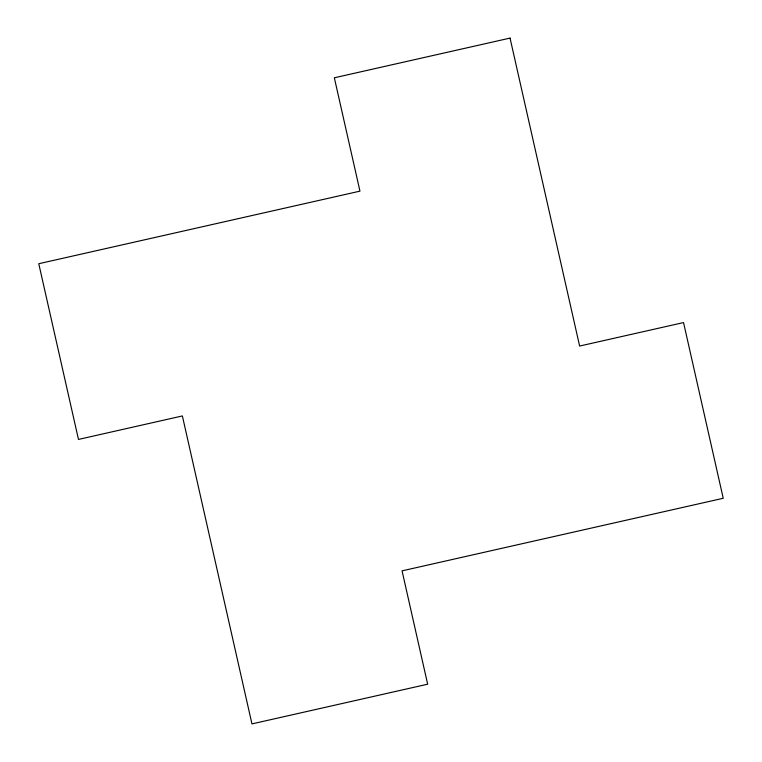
<?xml version="1.0" encoding="UTF-8"?>
<svg xmlns="http://www.w3.org/2000/svg" width="762" height="762" viewBox="0 0 762 762"><rect width="100%" height="100%" fill="white"/><g stroke="black" fill="none" stroke-linecap="round" stroke-linejoin="round"><path stroke-width="1.14" d="M510.045 38.1L334.337 77.791L359.959 191.148L38.767 263.719L78.476 439.426L182.375 415.938L251.955 723.9L427.663 684.2L402.06 570.852L723.233 498.281L683.543 322.574L579.625 346.043L510.045 38.1"/></g></svg>
